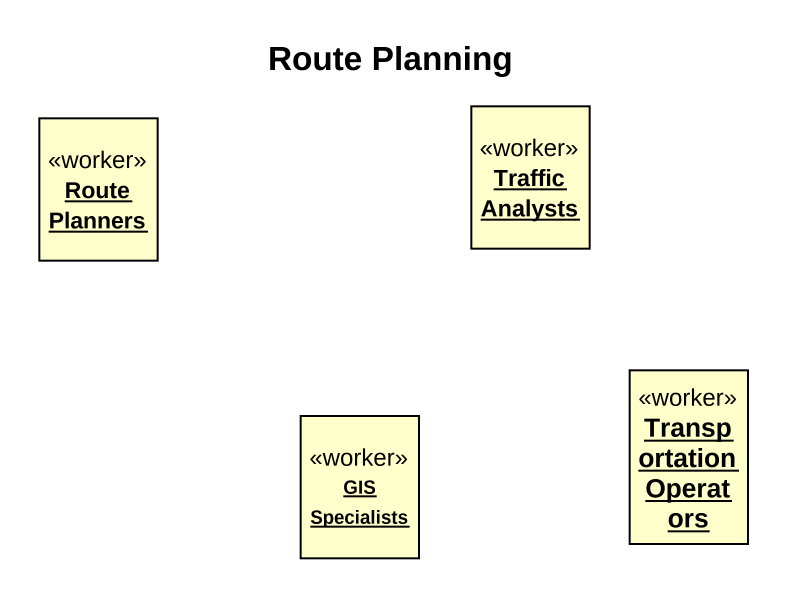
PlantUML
@startuml
title Route Planning
hide circle
hide empty members
object "Route Planners" as Route_Planners <<worker>>
object "Traffic Analysts" as Traffic_Analysts <<worker>>
object "Transportation Operators" as Transportation_Operators <<worker>>
object "GIS Specialists" as GIS_Specialists <<worker>>
@enduml
